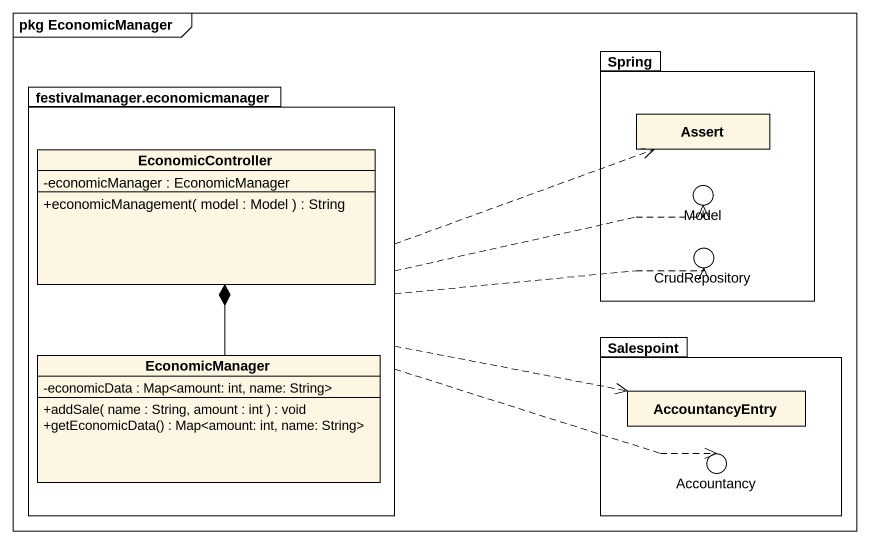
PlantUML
@startuml
mainframe pkg EconomicManager
allowmixing
hide circle
hide empty members
skinparam classAttributeIconSize 0
package Spring {
  class Assert
}
package "festivalmanager.economicmanager" as festivalmanager {
  class EconomicController {
    -economicManager : EconomicManager
    +economicManagement( model : Model ) : String
  }
  class EconomicManager {
    -economicData : Map<amount: int, name: String>
    +addSale( name : String, amount : int ) : void
    +getEconomicData() : Map<amount: int, name: String>
  }
}
() Model
() CrudRepository
package Salespoint {
  class AccountancyEntry
}
() Accountancy
Spring -- Model
Spring -- CrudRepository
Salespoint -- Accountancy
festivalmanager .right.> Assert
festivalmanager .right.> Model
festivalmanager .right.> CrudRepository
festivalmanager .right.> AccountancyEntry
festivalmanager .right.> Accountancy
EconomicController *-- EconomicManager
@enduml
